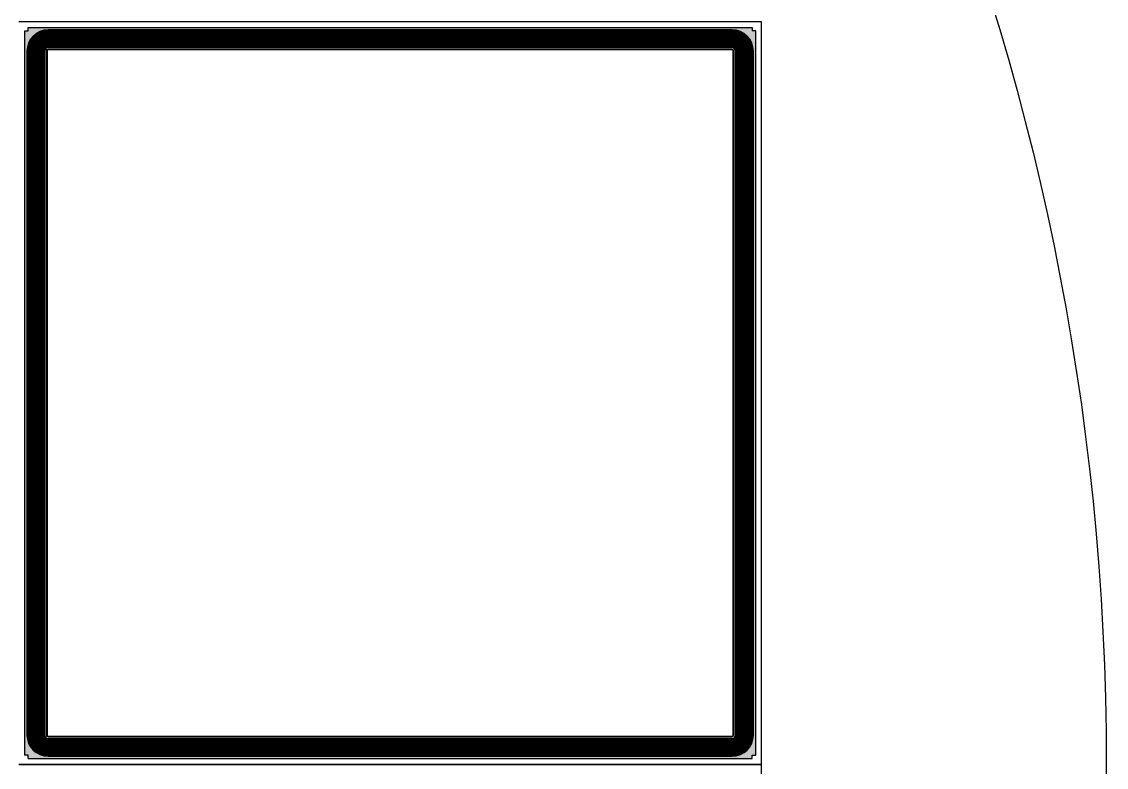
# Model space of a CAD drawing. Header units: millimetres. Extents: x -75 to 75, y -75 to 75.
# Drawn here: x 43.38 to 75, y -0.09 to 21.65 of the extents above; entities that cross this region are included whole.
import ezdxf

# ---------------------------------------------------------------- set-up
doc = ezdxf.new("R2010")
doc.units = ezdxf.units.MM
doc.layers.add('400AMET#2', color=9, linetype='Continuous')

msp = doc.modelspace()

# ---------------------------------------------------------------- hatches: boundary and pattern name
at = {"layer": '400AMET#2'}
h = msp.add_hatch(color=256, dxfattribs=at)
h.dxf.hatch_style = 1
h.paths.add_polyline_path([(43.57, 21.48), (43.57, 21.38), (43.47, 21.38), (43.47, 0.27), (43.57, 0.27), (43.57, 0.17), (64.68, 0.17), (64.68, 0.27), (64.78, 0.27), (64.78, 21.38), (64.68, 21.38), (64.68, 21.48)])
h.paths.add_polyline_path([(44.153, 21.413), (64.097, 21.413, -0.414214), (64.713, 20.797), (64.713, 0.853, -0.414214), (64.097, 0.237), (44.153, 0.237, -0.414214), (43.537, 0.853), (43.537, 20.797, -0.414214)], flags=16)
h.paths.add_polyline_path([(44.153, 21.393), (64.097, 21.393, -0.414214), (64.693, 20.797), (64.693, 0.853, -0.414214), (64.097, 0.257), (44.153, 0.257, -0.414214), (43.557, 0.853), (43.557, 20.797, -0.414214)], flags=0)
h.paths.add_polyline_path([(44.153, 21.367), (64.097, 21.367, -0.414214), (64.667, 20.797), (64.667, 0.853, -0.414214), (64.097, 0.283), (44.153, 0.283, -0.414214), (43.583, 0.853), (43.583, 20.797, -0.414214)], flags=0)
h.paths.add_polyline_path([(44.153, 21.347), (64.097, 21.347, -0.414214), (64.647, 20.797), (64.647, 0.853, -0.414214), (64.097, 0.303), (44.153, 0.303, -0.414214), (43.603, 0.853), (43.603, 20.797, -0.414214)], flags=0)
h.paths.add_polyline_path([(44.153, 21.323), (64.097, 21.323, -0.414214), (64.623, 20.797), (64.623, 0.853, -0.414214), (64.097, 0.327), (44.153, 0.327, -0.414214), (43.627, 0.853), (43.627, 20.797, -0.414214)], flags=0)
h.paths.add_polyline_path([(44.153, 21.303), (64.097, 21.303, -0.414214), (64.603, 20.797), (64.603, 0.853, -0.414214), (64.097, 0.347), (44.153, 0.347, -0.414214), (43.647, 0.853), (43.647, 20.797, -0.414214)], flags=0)
h.paths.add_polyline_path([(44.153, 21.279), (64.097, 21.279, -0.414214), (64.579, 20.797), (64.579, 0.853, -0.414214), (64.097, 0.371), (44.153, 0.371, -0.414214), (43.671, 0.853), (43.671, 20.797, -0.414214)], flags=0)
h.paths.add_polyline_path([(44.153, 21.259), (64.097, 21.259, -0.414214), (64.559, 20.797), (64.559, 0.853, -0.414214), (64.097, 0.391), (44.153, 0.391, -0.414214), (43.691, 0.853), (43.691, 20.797, -0.414214)], flags=0)
h.paths.add_polyline_path([(44.153, 21.235), (64.097, 21.235, -0.414214), (64.535, 20.797), (64.535, 0.853, -0.414214), (64.097, 0.415), (44.153, 0.415, -0.414214), (43.715, 0.853), (43.715, 20.797, -0.414214)], flags=0)
h.paths.add_polyline_path([(44.153, 21.215), (64.097, 21.215, -0.414214), (64.515, 20.797), (64.515, 0.853, -0.414214), (64.097, 0.435), (44.153, 0.435, -0.414214), (43.735, 0.853), (43.735, 20.797, -0.414214)], flags=0)
h.paths.add_polyline_path([(44.153, 21.193), (64.097, 21.193, -0.414214), (64.493, 20.797), (64.493, 0.853, -0.414214), (64.097, 0.457), (44.153, 0.457, -0.414214), (43.757, 0.853), (43.757, 20.797, -0.414214)], flags=0)
h.paths.add_polyline_path([(44.153, 21.173), (64.097, 21.173, -0.414214), (64.473, 20.797), (64.473, 0.853, -0.414214), (64.097, 0.477), (44.153, 0.477, -0.414214), (43.777, 0.853), (43.777, 20.797, -0.414214)], flags=0)
h.paths.add_polyline_path([(44.153, 21.151), (64.097, 21.151, -0.414214), (64.451, 20.797), (64.451, 0.853, -0.414214), (64.097, 0.499), (44.153, 0.499, -0.414214), (43.799, 0.853), (43.799, 20.797, -0.414214)], flags=0)
h.paths.add_polyline_path([(44.153, 21.131), (64.097, 21.131, -0.414214), (64.431, 20.797), (64.431, 0.853, -0.414214), (64.097, 0.519), (44.153, 0.519, -0.414214), (43.819, 0.853), (43.819, 20.797, -0.414214)], flags=0)
h.paths.add_polyline_path([(44.153, 21.109), (64.097, 21.109, -0.414214), (64.409, 20.797), (64.409, 0.853, -0.414214), (64.097, 0.541), (44.153, 0.541, -0.414214), (43.841, 0.853), (43.841, 20.797, -0.414214)], flags=0)
h.paths.add_polyline_path([(44.153, 21.089), (64.097, 21.089, -0.414214), (64.389, 20.797), (64.389, 0.853, -0.414214), (64.097, 0.561), (44.153, 0.561, -0.414214), (43.861, 0.853), (43.861, 20.797, -0.414214)], flags=0)
h.paths.add_polyline_path([(44.153, 21.071), (64.097, 21.071, -0.414214), (64.371, 20.797), (64.371, 0.853, -0.414214), (64.097, 0.579), (44.153, 0.579, -0.414214), (43.879, 0.853), (43.879, 20.797, -0.414214)], flags=0)
h.paths.add_polyline_path([(44.153, 21.051), (64.097, 21.051, -0.414214), (64.351, 20.797), (64.351, 0.853, -0.414214), (64.097, 0.599), (44.153, 0.599, -0.414214), (43.899, 0.853), (43.899, 20.797, -0.414214)], flags=0)
h.paths.add_polyline_path([(44.153, 21.033), (64.097, 21.033, -0.414214), (64.333, 20.797), (64.333, 0.853, -0.414214), (64.097, 0.617), (44.153, 0.617, -0.414214), (43.917, 0.853), (43.917, 20.797, -0.414214)], flags=0)
h.paths.add_polyline_path([(44.153, 21.013), (64.097, 21.013, -0.414214), (64.313, 20.797), (64.313, 0.853, -0.414214), (64.097, 0.637), (44.153, 0.637, -0.414214), (43.937, 0.853), (43.937, 20.797, -0.414214)], flags=0)
h.paths.add_polyline_path([(44.153, 20.995), (64.097, 20.995, -0.414214), (64.295, 20.797), (64.295, 0.853, -0.414214), (64.097, 0.655), (44.153, 0.655, -0.414214), (43.955, 0.853), (43.955, 20.797, -0.414214)], flags=0)
h.paths.add_polyline_path([(44.153, 20.975), (64.097, 20.975, -0.414214), (64.275, 20.797), (64.275, 0.853, -0.414214), (64.097, 0.675), (44.153, 0.675, -0.414214), (43.975, 0.853), (43.975, 20.797, -0.414214)], flags=0)
h.paths.add_polyline_path([(44.153, 20.96), (64.097, 20.96, -0.414214), (64.26, 20.797), (64.26, 0.853, -0.414214), (64.097, 0.69), (44.153, 0.69, -0.414214), (43.99, 0.853), (43.99, 20.797, -0.414214)], flags=0)
h.paths.add_polyline_path([(44.153, 20.94), (64.097, 20.94, -0.414214), (64.24, 20.797), (64.24, 0.853, -0.414214), (64.097, 0.71), (44.153, 0.71, -0.414214), (44.01, 0.853), (44.01, 20.797, -0.414214)], flags=0)
h.paths.add_polyline_path([(44.153, 20.925), (64.097, 20.925, -0.414214), (64.225, 20.797), (64.225, 0.853, -0.414214), (64.097, 0.725), (44.153, 0.725, -0.414214), (44.025, 0.853), (44.025, 20.797, -0.414214)], flags=0)
h.paths.add_polyline_path([(44.153, 20.905), (64.097, 20.905, -0.414214), (64.205, 20.797), (64.205, 0.853, -0.414214), (64.097, 0.745), (44.153, 0.745, -0.414214), (44.045, 0.853), (44.045, 20.797, -0.414214)], flags=0)
h.paths.add_polyline_path([(64.19, 20.89), (64.19, 0.76), (44.06, 0.76), (44.06, 20.89)], flags=0)
h.paths.add_polyline_path([(64.14, 20.84), (64.14, 0.81), (44.11, 0.81), (44.11, 20.84)], flags=0)
h.paths.add_polyline_path([(64.125, 20.825), (64.125, 0.825), (44.125, 0.825), (44.125, 20.825)], flags=0)
h.paths.add_polyline_path([(54.2, 20.797), (54.2, 20.647), (54.05, 20.647), (54.05, 20.797), (44.303, 20.797), (44.303, 20.647), (44.153, 20.647), (44.153, 10.9), (44.303, 10.9), (44.303, 10.75), (44.153, 10.75), (44.153, 1.003), (44.303, 1.003), (54.05, 0.853), (54.05, 1.003), (54.2, 1.003), (63.947, 0.853), (63.947, 1.003), (64.097, 1.003), (64.097, 10.75), (63.947, 10.75), (63.947, 10.9), (64.097, 10.9), (64.097, 20.647), (63.947, 20.647), (63.947, 20.797)], flags=0)
h = msp.add_hatch(color=256, dxfattribs=at)
h.dxf.hatch_style = 1
edge = h.paths.add_edge_path()
edge.add_arc((44.153, 0.853), 0.596, 180, 270)
edge.add_line((44.153, 0.257), (64.097, 0.257))
edge.add_arc((64.097, 0.853), 0.596, 270, 360)
edge.add_line((64.693, 0.853), (64.693, 20.797))
edge.add_arc((64.097, 20.797), 0.596, 360, 450)
edge.add_line((64.097, 21.393), (44.153, 21.393))
edge.add_arc((44.153, 20.797), 0.596, 90, 180)
edge.add_line((43.557, 20.797), (43.557, 0.853))
edge = h.paths.add_edge_path(flags=16)
edge.add_arc((44.153, 0.853), 0.57, 180, 270)
edge.add_line((44.153, 0.283), (64.097, 0.283))
edge.add_arc((64.097, 0.853), 0.57, 270, 360)
edge.add_line((64.667, 0.853), (64.667, 20.797))
edge.add_arc((64.097, 20.797), 0.57, 0, 90)
edge.add_line((64.097, 21.367), (44.153, 21.367))
edge.add_arc((44.153, 20.797), 0.57, 90, 180)
edge.add_line((43.583, 20.797), (43.583, 0.853))
h = msp.add_hatch(color=256, dxfattribs=at)
h.dxf.hatch_style = 1
edge = h.paths.add_edge_path()
edge.add_arc((44.153, 20.797), 0.55, 90, 180)
edge.add_line((43.603, 20.797), (43.603, 0.853))
edge.add_arc((44.153, 0.853), 0.55, 180, 270)
edge.add_line((44.153, 0.303), (64.097, 0.303))
edge.add_arc((64.097, 0.853), 0.55, 270, 360)
edge.add_line((64.647, 0.853), (64.647, 20.797))
edge.add_arc((64.097, 20.797), 0.55, 360, 450)
edge.add_line((64.097, 21.347), (44.153, 21.347))
edge = h.paths.add_edge_path(flags=16)
edge.add_arc((44.153, 20.797), 0.526, 90, 180)
edge.add_line((43.627, 20.797), (43.627, 0.853))
edge.add_arc((44.153, 0.853), 0.526, 180, 270)
edge.add_line((44.153, 0.327), (64.097, 0.327))
edge.add_arc((64.097, 0.853), 0.526, 270, 360)
edge.add_line((64.623, 0.853), (64.623, 20.797))
edge.add_arc((64.097, 20.797), 0.526, 360, 450)
edge.add_line((64.097, 21.323), (44.153, 21.323))
h = msp.add_hatch(color=256, dxfattribs=at)
h.dxf.hatch_style = 1
edge = h.paths.add_edge_path()
edge.add_arc((44.153, 0.853), 0.506, 180, 270)
edge.add_line((44.153, 0.347), (64.097, 0.347))
edge.add_arc((64.097, 0.853), 0.506, 270, 360)
edge.add_line((64.603, 0.853), (64.603, 20.797))
edge.add_arc((64.097, 20.797), 0.506, 360, 450)
edge.add_line((64.097, 21.303), (44.153, 21.303))
edge.add_arc((44.153, 20.797), 0.506, 90, 180)
edge.add_line((43.647, 20.797), (43.647, 0.853))
edge = h.paths.add_edge_path(flags=16)
edge.add_arc((44.153, 0.853), 0.482, 180, 270)
edge.add_line((44.153, 0.371), (64.097, 0.371))
edge.add_arc((64.097, 0.853), 0.482, 270, 360)
edge.add_line((64.579, 0.853), (64.579, 20.797))
edge.add_arc((64.097, 20.797), 0.482, 360, 450)
edge.add_line((64.097, 21.279), (44.153, 21.279))
edge.add_arc((44.153, 20.797), 0.482, 90, 180)
edge.add_line((43.671, 20.797), (43.671, 0.853))
h = msp.add_hatch(color=256, dxfattribs=at)
h.dxf.hatch_style = 1
edge = h.paths.add_edge_path()
edge.add_arc((44.153, 20.797), 0.462, 90, 180)
edge.add_line((43.691, 20.797), (43.691, 0.853))
edge.add_arc((44.153, 0.853), 0.462, 180, 270)
edge.add_line((44.153, 0.391), (64.097, 0.391))
edge.add_arc((64.097, 0.853), 0.462, 270, 360)
edge.add_line((64.559, 0.853), (64.559, 20.797))
edge.add_arc((64.097, 20.797), 0.462, 360, 450)
edge.add_line((64.097, 21.259), (44.153, 21.259))
edge = h.paths.add_edge_path(flags=16)
edge.add_arc((44.153, 20.797), 0.438, 90, 180)
edge.add_line((43.715, 20.797), (43.715, 0.853))
edge.add_arc((44.153, 0.853), 0.438, 180, 270)
edge.add_line((44.153, 0.415), (64.097, 0.415))
edge.add_arc((64.097, 0.853), 0.438, 270, 360)
edge.add_line((64.535, 0.853), (64.535, 20.797))
edge.add_arc((64.097, 20.797), 0.438, 360, 450)
edge.add_line((64.097, 21.235), (44.153, 21.235))
h = msp.add_hatch(color=256, dxfattribs=at)
h.dxf.hatch_style = 1
edge = h.paths.add_edge_path()
edge.add_arc((44.153, 0.853), 0.418, 180, 270)
edge.add_line((44.153, 0.435), (64.097, 0.435))
edge.add_arc((64.097, 0.853), 0.418, 270, 360)
edge.add_line((64.515, 0.853), (64.515, 20.797))
edge.add_arc((64.097, 20.797), 0.418, 0, 90)
edge.add_line((64.097, 21.215), (44.153, 21.215))
edge.add_arc((44.153, 20.797), 0.418, 90, 180)
edge.add_line((43.735, 20.797), (43.735, 0.853))
edge = h.paths.add_edge_path(flags=16)
edge.add_arc((44.153, 0.853), 0.396, 180, 270)
edge.add_line((44.153, 0.457), (64.097, 0.457))
edge.add_arc((64.097, 0.853), 0.396, 270, 360)
edge.add_line((64.493, 0.853), (64.493, 20.797))
edge.add_arc((64.097, 20.797), 0.396, 0, 90)
edge.add_line((64.097, 21.193), (44.153, 21.193))
edge.add_arc((44.153, 20.797), 0.396, 90, 180)
edge.add_line((43.757, 20.797), (43.757, 0.853))
h = msp.add_hatch(color=256, dxfattribs=at)
h.dxf.hatch_style = 1
edge = h.paths.add_edge_path(flags=16)
edge.add_arc((64.097, 0.853), 0.354, 270, 360)
edge.add_line((64.451, 0.853), (64.451, 20.797))
edge.add_arc((64.097, 20.797), 0.354, 0, 90)
edge.add_line((64.097, 21.151), (44.153, 21.151))
edge.add_arc((44.153, 20.797), 0.354, 90, 180)
edge.add_line((43.799, 20.797), (43.799, 0.853))
edge.add_arc((44.153, 0.853), 0.354, 180, 270)
edge.add_line((44.153, 0.499), (64.097, 0.499))
edge = h.paths.add_edge_path()
edge.add_arc((64.097, 0.853), 0.376, 270, 360)
edge.add_line((64.473, 0.853), (64.473, 20.797))
edge.add_arc((64.097, 20.797), 0.376, 0, 90)
edge.add_line((64.097, 21.173), (44.153, 21.173))
edge.add_arc((44.153, 20.797), 0.376, 90, 180)
edge.add_line((43.777, 20.797), (43.777, 0.853))
edge.add_arc((44.153, 0.853), 0.376, 180, 270)
edge.add_line((44.153, 0.477), (64.097, 0.477))
h = msp.add_hatch(color=256, dxfattribs=at)
h.dxf.hatch_style = 1
edge = h.paths.add_edge_path(flags=16)
edge.add_arc((64.097, 20.797), 0.312, 0, 90)
edge.add_line((64.097, 21.109), (44.153, 21.109))
edge.add_arc((44.153, 20.797), 0.312, 90, 180)
edge.add_line((43.841, 20.797), (43.841, 0.853))
edge.add_arc((44.153, 0.853), 0.312, 180, 270)
edge.add_line((44.153, 0.541), (64.097, 0.541))
edge.add_arc((64.097, 0.853), 0.312, 270, 360)
edge.add_line((64.409, 0.853), (64.409, 20.797))
edge = h.paths.add_edge_path()
edge.add_arc((64.097, 20.797), 0.334, 0, 90)
edge.add_line((64.097, 21.131), (44.153, 21.131))
edge.add_arc((44.153, 20.797), 0.334, 90, 180)
edge.add_line((43.819, 20.797), (43.819, 0.853))
edge.add_arc((44.153, 0.853), 0.334, 180, 270)
edge.add_line((44.153, 0.519), (64.097, 0.519))
edge.add_arc((64.097, 0.853), 0.334, 270, 360)
edge.add_line((64.431, 0.853), (64.431, 20.797))
h = msp.add_hatch(color=256, dxfattribs=at)
h.dxf.hatch_style = 1
edge = h.paths.add_edge_path(flags=16)
edge.add_arc((64.097, 0.853), 0.274, 270, 360)
edge.add_line((64.371, 0.853), (64.371, 20.797))
edge.add_arc((64.097, 20.797), 0.274, 0, 90)
edge.add_line((64.097, 21.071), (44.153, 21.071))
edge.add_arc((44.153, 20.797), 0.274, 90, 180)
edge.add_line((43.879, 20.797), (43.879, 0.853))
edge.add_arc((44.153, 0.853), 0.274, 180, 270)
edge.add_line((44.153, 0.579), (64.097, 0.579))
edge = h.paths.add_edge_path()
edge.add_arc((64.097, 0.853), 0.292, 270, 360)
edge.add_line((64.389, 0.853), (64.389, 20.797))
edge.add_arc((64.097, 20.797), 0.292, 0, 90)
edge.add_line((64.097, 21.089), (44.153, 21.089))
edge.add_arc((44.153, 20.797), 0.292, 90, 180)
edge.add_line((43.861, 20.797), (43.861, 0.853))
edge.add_arc((44.153, 0.853), 0.292, 180, 270)
edge.add_line((44.153, 0.561), (64.097, 0.561))
h = msp.add_hatch(color=256, dxfattribs=at)
h.dxf.hatch_style = 1
edge = h.paths.add_edge_path(flags=16)
edge.add_arc((64.097, 20.797), 0.236, 0, 90)
edge.add_line((64.097, 21.033), (44.153, 21.033))
edge.add_arc((44.153, 20.797), 0.236, 90, 180)
edge.add_line((43.917, 20.797), (43.917, 0.853))
edge.add_arc((44.153, 0.853), 0.236, 180, 270)
edge.add_line((44.153, 0.617), (64.097, 0.617))
edge.add_arc((64.097, 0.853), 0.236, 270, 360)
edge.add_line((64.333, 0.853), (64.333, 20.797))
edge = h.paths.add_edge_path()
edge.add_arc((64.097, 20.797), 0.254, 0, 90)
edge.add_line((64.097, 21.051), (44.153, 21.051))
edge.add_arc((44.153, 20.797), 0.254, 90, 180)
edge.add_line((43.899, 20.797), (43.899, 0.853))
edge.add_arc((44.153, 0.853), 0.254, 180, 270)
edge.add_line((44.153, 0.599), (64.097, 0.599))
edge.add_arc((64.097, 0.853), 0.254, 270, 360)
edge.add_line((64.351, 0.853), (64.351, 20.797))
h = msp.add_hatch(color=256, dxfattribs=at)
h.dxf.hatch_style = 1
edge = h.paths.add_edge_path()
edge.add_arc((64.097, 0.853), 0.216, 270, 360)
edge.add_line((64.313, 0.853), (64.313, 20.797))
edge.add_arc((64.097, 20.797), 0.216, 0, 90)
edge.add_line((64.097, 21.013), (44.153, 21.013))
edge.add_arc((44.153, 20.797), 0.216, 90, 180)
edge.add_line((43.937, 20.797), (43.937, 0.853))
edge.add_arc((44.153, 0.853), 0.216, 180, 270)
edge.add_line((44.153, 0.637), (64.097, 0.637))
edge = h.paths.add_edge_path(flags=16)
edge.add_arc((64.097, 0.853), 0.198, 270, 360)
edge.add_line((64.295, 0.853), (64.295, 20.797))
edge.add_arc((64.097, 20.797), 0.198, 0, 90)
edge.add_line((64.097, 20.995), (44.153, 20.995))
edge.add_arc((44.153, 20.797), 0.198, 90, 180)
edge.add_line((43.955, 20.797), (43.955, 0.853))
edge.add_arc((44.153, 0.853), 0.198, 180, 270)
edge.add_line((44.153, 0.655), (64.097, 0.655))
h = msp.add_hatch(color=256, dxfattribs=at)
h.dxf.hatch_style = 1
edge = h.paths.add_edge_path(flags=16)
edge.add_arc((44.153, 0.853), 0.163, 180, 270)
edge.add_line((44.153, 0.69), (64.097, 0.69))
edge.add_arc((64.097, 0.853), 0.163, 270, 360)
edge.add_line((64.26, 0.853), (64.26, 20.797))
edge.add_arc((64.097, 20.797), 0.163, 0, 90)
edge.add_line((64.097, 20.96), (44.153, 20.96))
edge.add_arc((44.153, 20.797), 0.163, 90, 180)
edge.add_line((43.99, 20.797), (43.99, 0.853))
edge = h.paths.add_edge_path()
edge.add_arc((44.153, 0.853), 0.178, 180, 270)
edge.add_line((44.153, 0.675), (64.097, 0.675))
edge.add_arc((64.097, 0.853), 0.178, 270, 360)
edge.add_line((64.275, 0.853), (64.275, 20.797))
edge.add_arc((64.097, 20.797), 0.178, 0, 90)
edge.add_line((64.097, 20.975), (44.153, 20.975))
edge.add_arc((44.153, 20.797), 0.178, 90, 180)
edge.add_line((43.975, 20.797), (43.975, 0.853))
h = msp.add_hatch(color=256, dxfattribs=at)
h.dxf.hatch_style = 1
edge = h.paths.add_edge_path()
edge.add_line((44.01, 20.797), (44.01, 0.853))
edge.add_arc((44.153, 0.853), 0.143, 180, 270)
edge.add_line((44.153, 0.71), (64.097, 0.71))
edge.add_arc((64.097, 0.853), 0.143, 270, 360)
edge.add_line((64.24, 0.853), (64.24, 20.797))
edge.add_arc((64.097, 20.797), 0.143, 0, 90)
edge.add_line((64.097, 20.94), (44.153, 20.94))
edge.add_arc((44.153, 20.797), 0.143, 90, 180)
edge = h.paths.add_edge_path(flags=16)
edge.add_line((44.025, 20.797), (44.025, 0.853))
edge.add_arc((44.153, 0.853), 0.128, 180, 270)
edge.add_line((44.153, 0.725), (64.097, 0.725))
edge.add_arc((64.097, 0.853), 0.128, 270, 360)
edge.add_line((64.225, 0.853), (64.225, 20.797))
edge.add_arc((64.097, 20.797), 0.128, 0, 90)
edge.add_line((64.097, 20.925), (44.153, 20.925))
edge.add_arc((44.153, 20.797), 0.128, 90, 180)
h = msp.add_hatch(color=256, dxfattribs=at)
h.dxf.hatch_style = 1
edge = h.paths.add_edge_path(flags=16)
edge.add_arc((44.153, 0.853), 0.093, 180, 270)
edge.add_line((44.153, 0.76), (64.097, 0.76))
edge.add_arc((64.097, 0.853), 0.093, 270, 360)
edge.add_line((64.19, 0.853), (64.19, 20.797))
edge.add_arc((64.097, 20.797), 0.093, 0, 90)
edge.add_line((64.097, 20.89), (44.153, 20.89))
edge.add_arc((44.153, 20.797), 0.093, 90, 180)
edge.add_line((44.06, 20.797), (44.06, 0.853))
edge = h.paths.add_edge_path()
edge.add_arc((44.153, 0.853), 0.108, 180, 270)
edge.add_line((44.153, 0.745), (64.097, 0.745))
edge.add_arc((64.097, 0.853), 0.108, 270, 360)
edge.add_line((64.205, 0.853), (64.205, 20.797))
edge.add_arc((64.097, 20.797), 0.108, 0, 90)
edge.add_line((64.097, 20.905), (44.153, 20.905))
edge.add_arc((44.153, 20.797), 0.108, 90, 180)
edge.add_line((44.045, 20.797), (44.045, 0.853))
h = msp.add_hatch(color=256, dxfattribs=at)
h.dxf.hatch_style = 1
edge = h.paths.add_edge_path(flags=16)
edge.add_arc((44.153, 20.797), 0.028, 90, 180)
edge.add_line((44.125, 20.797), (44.125, 0.853))
edge.add_arc((44.153, 0.853), 0.028, 180, 270)
edge.add_line((44.153, 0.825), (64.097, 0.825))
edge.add_arc((64.097, 0.853), 0.028, 270, 360)
edge.add_line((64.125, 0.853), (64.125, 20.797))
edge.add_arc((64.097, 20.797), 0.028, 0, 90)
edge.add_line((64.097, 20.825), (44.153, 20.825))
edge = h.paths.add_edge_path()
edge.add_arc((44.153, 20.797), 0.043, 90, 180)
edge.add_line((44.11, 20.797), (44.11, 0.853))
edge.add_arc((44.153, 0.853), 0.043, 180, 270)
edge.add_line((44.153, 0.81), (64.097, 0.81))
edge.add_arc((64.097, 0.853), 0.043, 270, 360)
edge.add_line((64.14, 0.853), (64.14, 20.797))
edge.add_arc((64.097, 20.797), 0.043, 0, 90)
edge.add_line((64.097, 20.84), (44.153, 20.84))

# ---------------------------------------------------------------- linework, layer by layer
for p, q in [((64.95, 21.65), (43.3, 21.65)), ((64.95, 0), (64.95, 21.65)), ((64.95, 0), (43.3, 0)), ((43.3, 0), (64.95, 0)), ((64.95, -21.65), (64.95, 0))]:
    msp.add_line(p, q)
msp.add_circle((0, 0), 75)
for p, q in [((43.47, 21.38), (43.57, 21.38)), ((43.47, 21.38), (43.47, 0.27)), ((43.57, 21.38), (43.57, 21.48)), ((43.57, 21.48), (64.68, 21.48)), ((64.097, 21.413), (44.153, 21.413)), ((64.097, 21.393), (44.153, 21.393)), ((64.097, 21.367), (44.153, 21.367)), ((64.097, 21.347), (44.153, 21.347)), ((64.097, 21.323), (44.153, 21.323)), ((64.097, 21.303), (44.153, 21.303)), ((64.097, 21.279), (44.153, 21.279)), ((64.097, 21.259), (44.153, 21.259)), ((64.097, 21.235), (44.153, 21.235)), ((64.097, 21.215), (44.153, 21.215)), ((64.097, 21.193), (44.153, 21.193)), ((64.68, 21.48), (64.68, 21.38)), ((64.78, 21.38), (64.68, 21.38)), ((64.78, 0.27), (64.78, 21.38)), ((64.097, 21.173), (44.153, 21.173)), ((64.097, 21.151), (44.153, 21.151)), ((64.097, 21.131), (44.153, 21.131)), ((64.097, 21.109), (44.153, 21.109)), ((64.097, 21.089), (44.153, 21.089)), ((64.097, 21.071), (44.153, 21.071)), ((64.097, 21.051), (44.153, 21.051)), ((64.097, 21.033), (44.153, 21.033)), ((64.097, 21.013), (44.153, 21.013)), ((64.097, 20.995), (44.153, 20.995)), ((64.097, 20.975), (44.153, 20.975)), ((64.097, 20.96), (44.153, 20.96)), ((64.097, 20.94), (44.153, 20.94)), ((64.097, 20.925), (44.153, 20.925)), ((64.097, 20.905), (44.153, 20.905)), ((64.097, 20.89), (44.153, 20.89)), ((43.537, 20.797), (43.537, 0.853)), ((43.557, 20.797), (43.557, 0.853)), ((43.583, 20.797), (43.583, 0.853)), ((43.603, 20.797), (43.603, 0.853)), ((43.627, 20.797), (43.627, 0.853)), ((43.647, 20.797), (43.647, 0.853)), ((43.671, 20.797), (43.671, 0.853)), ((43.691, 20.797), (43.691, 0.853)), ((43.715, 20.797), (43.715, 0.853)), ((43.735, 20.797), (43.735, 0.853)), ((43.757, 20.797), (43.757, 0.853)), ((43.777, 20.797), (43.777, 0.853)), ((43.799, 20.797), (43.799, 0.853)), ((43.819, 20.797), (43.819, 0.853)), ((43.841, 20.797), (43.841, 0.853)), ((43.861, 20.797), (43.861, 0.853)), ((43.879, 20.797), (43.879, 0.853)), ((43.899, 20.797), (43.899, 0.853)), ((43.917, 20.797), (43.917, 0.853)), ((43.937, 20.797), (43.937, 0.853)), ((43.955, 20.797), (43.955, 0.853)), ((43.975, 20.797), (43.975, 0.853)), ((43.99, 20.797), (43.99, 0.853)), ((44.01, 20.797), (44.01, 0.853)), ((44.025, 20.797), (44.025, 0.853)), ((44.045, 20.797), (44.045, 0.853)), ((44.06, 20.797), (44.06, 0.853)), ((44.11, 20.797), (44.11, 0.853)), ((44.125, 20.797), (44.125, 0.853)), ((64.097, 20.84), (44.153, 20.84)), ((64.097, 20.825), (44.153, 20.825)), ((64.125, 0.853), (64.125, 20.797)), ((64.14, 0.853), (64.14, 20.797)), ((64.19, 0.853), (64.19, 20.797)), ((64.205, 0.853), (64.205, 20.797)), ((64.225, 0.853), (64.225, 20.797)), ((64.24, 0.853), (64.24, 20.797)), ((64.26, 0.853), (64.26, 20.797)), ((64.275, 0.853), (64.275, 20.797)), ((64.295, 0.853), (64.295, 20.797)), ((64.313, 0.853), (64.313, 20.797)), ((64.333, 0.853), (64.333, 20.797)), ((64.351, 0.853), (64.351, 20.797)), ((64.371, 0.853), (64.371, 20.797)), ((64.389, 0.853), (64.389, 20.797)), ((64.409, 0.853), (64.409, 20.797)), ((64.431, 0.853), (64.431, 20.797)), ((64.451, 0.853), (64.451, 20.797)), ((64.473, 0.853), (64.473, 20.797)), ((64.493, 0.853), (64.493, 20.797)), ((64.515, 0.853), (64.515, 20.797)), ((64.535, 0.853), (64.535, 20.797)), ((64.559, 0.853), (64.559, 20.797)), ((64.579, 0.853), (64.579, 20.797)), ((64.603, 0.853), (64.603, 20.797)), ((64.623, 0.853), (64.623, 20.797)), ((64.647, 0.853), (64.647, 20.797)), ((64.667, 0.853), (64.667, 20.797)), ((64.693, 0.853), (64.693, 20.797)), ((64.713, 0.853), (64.713, 20.797)), ((44.153, 0.825), (64.097, 0.825)), ((44.153, 0.81), (64.097, 0.81)), ((44.153, 0.76), (64.097, 0.76)), ((44.153, 0.745), (64.097, 0.745)), ((44.153, 0.725), (64.097, 0.725)), ((44.153, 0.71), (64.097, 0.71)), ((44.153, 0.69), (64.097, 0.69)), ((44.153, 0.675), (64.097, 0.675)), ((44.153, 0.655), (64.097, 0.655)), ((44.153, 0.637), (64.097, 0.637)), ((44.153, 0.617), (64.097, 0.617)), ((44.153, 0.599), (64.097, 0.599)), ((44.153, 0.579), (64.097, 0.579)), ((44.153, 0.561), (64.097, 0.561)), ((44.153, 0.541), (64.097, 0.541)), ((44.153, 0.519), (64.097, 0.519)), ((44.153, 0.499), (64.097, 0.499)), ((44.153, 0.477), (64.097, 0.477)), ((44.153, 0.457), (64.097, 0.457)), ((44.153, 0.435), (64.097, 0.435)), ((44.153, 0.415), (64.097, 0.415)), ((44.153, 0.391), (64.097, 0.391)), ((44.153, 0.371), (64.097, 0.371)), ((44.153, 0.347), (64.097, 0.347)), ((44.153, 0.327), (64.097, 0.327)), ((43.57, 0.27), (43.47, 0.27)), ((43.57, 0.17), (43.57, 0.27)), ((43.57, 0.17), (64.68, 0.17)), ((44.153, 0.303), (64.097, 0.303)), ((44.153, 0.283), (64.097, 0.283)), ((44.153, 0.257), (64.097, 0.257)), ((44.153, 0.237), (64.097, 0.237)), ((64.68, 0.17), (64.68, 0.27)), ((64.68, 0.27), (64.78, 0.27))]:
    msp.add_line(p, q, dxfattribs=at)
for centre, radius, start, end in [((44.153, 20.797), 0.616, 90, 180), ((44.153, 20.797), 0.596, 90, 180), ((44.153, 20.797), 0.57, 90, 180), ((44.153, 20.797), 0.55, 90, 180), ((44.153, 20.797), 0.526, 90, 180), ((44.153, 20.797), 0.506, 90, 180), ((44.153, 20.797), 0.482, 90, 180), ((44.153, 20.797), 0.462, 90, 180), ((44.153, 20.797), 0.438, 90, 180), ((44.153, 20.797), 0.418, 90, 180), ((44.153, 20.797), 0.396, 90, 180), ((64.097, 20.797), 0.616, 360, 90), ((64.097, 20.797), 0.596, 360, 90), ((64.097, 20.797), 0.57, 0, 90), ((64.097, 20.797), 0.55, 360, 90), ((64.097, 20.797), 0.526, 360, 90), ((64.097, 20.797), 0.506, 360, 90), ((64.097, 20.797), 0.482, 360, 90), ((64.097, 20.797), 0.462, 360, 90), ((64.097, 20.797), 0.438, 360, 90), ((64.097, 20.797), 0.418, 0, 90), ((64.097, 20.797), 0.396, 0, 90), ((44.153, 20.797), 0.376, 90, 180), ((44.153, 20.797), 0.354, 90, 180), ((44.153, 20.797), 0.334, 90, 180), ((44.153, 20.797), 0.312, 90, 180), ((44.153, 20.797), 0.292, 90, 180), ((44.153, 20.797), 0.274, 90, 180), ((44.153, 20.797), 0.254, 90, 180), ((44.153, 20.797), 0.236, 90, 180), ((44.153, 20.797), 0.216, 90, 180), ((44.153, 20.797), 0.198, 90, 180), ((44.153, 20.797), 0.178, 90, 180), ((44.153, 20.797), 0.163, 90, 180), ((44.153, 20.797), 0.143, 90, 180), ((44.153, 20.797), 0.128, 90, 180), ((44.153, 20.797), 0.108, 90, 180), ((44.153, 20.797), 0.093, 90, 180), ((64.097, 20.797), 0.376, 0, 90), ((64.097, 20.797), 0.354, 0, 90), ((64.097, 20.797), 0.334, 0, 90), ((64.097, 20.797), 0.312, 0, 90), ((64.097, 20.797), 0.292, 0, 90), ((64.097, 20.797), 0.274, 0, 90), ((64.097, 20.797), 0.254, 0, 90), ((64.097, 20.797), 0.236, 0, 90), ((64.097, 20.797), 0.216, 0, 90), ((64.097, 20.797), 0.198, 0, 90), ((64.097, 20.797), 0.178, 0, 90), ((64.097, 20.797), 0.163, 0, 90), ((64.097, 20.797), 0.143, 0, 90), ((64.097, 20.797), 0.128, 0, 90), ((64.097, 20.797), 0.108, 0, 90), ((64.097, 20.797), 0.093, 0, 90), ((44.153, 20.797), 0.043, 90, 180), ((44.153, 20.797), 0.028, 90, 180), ((64.097, 20.797), 0.043, 0, 90), ((64.097, 20.797), 0.028, 0, 90), ((44.153, 0.853), 0.616, 180, 270), ((44.153, 0.853), 0.596, 180, 270), ((44.153, 0.853), 0.57, 180, 270), ((44.153, 0.853), 0.55, 180, 270), ((44.153, 0.853), 0.526, 180, 270), ((44.153, 0.853), 0.506, 180, 270), ((44.153, 0.853), 0.482, 180, 270), ((44.153, 0.853), 0.462, 180, 270), ((44.153, 0.853), 0.438, 180, 270), ((44.153, 0.853), 0.418, 180, 270), ((44.153, 0.853), 0.396, 180, 270), ((44.153, 0.853), 0.376, 180, 270), ((44.153, 0.853), 0.354, 180, 270), ((44.153, 0.853), 0.334, 180, 270), ((44.153, 0.853), 0.312, 180, 270), ((44.153, 0.853), 0.292, 180, 270), ((44.153, 0.853), 0.274, 180, 270), ((44.153, 0.853), 0.254, 180, 270), ((44.153, 0.853), 0.236, 180, 270), ((44.153, 0.853), 0.216, 180, 270), ((44.153, 0.853), 0.198, 180, 270), ((44.153, 0.853), 0.178, 180, 270), ((44.153, 0.853), 0.163, 180, 270), ((44.153, 0.853), 0.143, 180, 270), ((44.153, 0.853), 0.128, 180, 270), ((44.153, 0.853), 0.108, 180, 270), ((44.153, 0.853), 0.093, 180, 270), ((44.153, 0.853), 0.043, 180, 270), ((44.153, 0.853), 0.028, 180, 270), ((64.097, 0.853), 0.376, 270, 0), ((64.097, 0.853), 0.312, 270, 0), ((64.097, 0.853), 0.198, 270, 0), ((64.097, 0.853), 0.163, 270, 0), ((64.097, 0.853), 0.108, 270, 0), ((64.097, 0.853), 0.143, 270, 0), ((64.097, 0.853), 0.178, 270, 0), ((64.097, 0.853), 0.216, 270, 0), ((64.097, 0.853), 0.254, 270, 0), ((64.097, 0.853), 0.292, 270, 0), ((64.097, 0.853), 0.334, 270, 0), ((64.097, 0.853), 0.396, 270, 0), ((64.097, 0.853), 0.354, 270, 0), ((64.097, 0.853), 0.274, 270, 0), ((64.097, 0.853), 0.236, 270, 0), ((64.097, 0.853), 0.128, 270, 0), ((64.097, 0.853), 0.093, 270, 0), ((64.097, 0.853), 0.043, 270, 0), ((64.097, 0.853), 0.028, 270, 0), ((64.097, 0.853), 0.418, 270, 0), ((64.097, 0.853), 0.438, 270, 0), ((64.097, 0.853), 0.462, 270, 0), ((64.097, 0.853), 0.482, 270, 0), ((64.097, 0.853), 0.506, 270, 360), ((64.097, 0.853), 0.526, 270, 360), ((64.097, 0.853), 0.55, 270, 0), ((64.097, 0.853), 0.57, 270, 0), ((64.097, 0.853), 0.596, 270, 0), ((64.097, 0.853), 0.616, 270, 0)]:
    msp.add_arc(centre, radius, start, end, dxfattribs=at)

doc.saveas('drawing.dxf')
